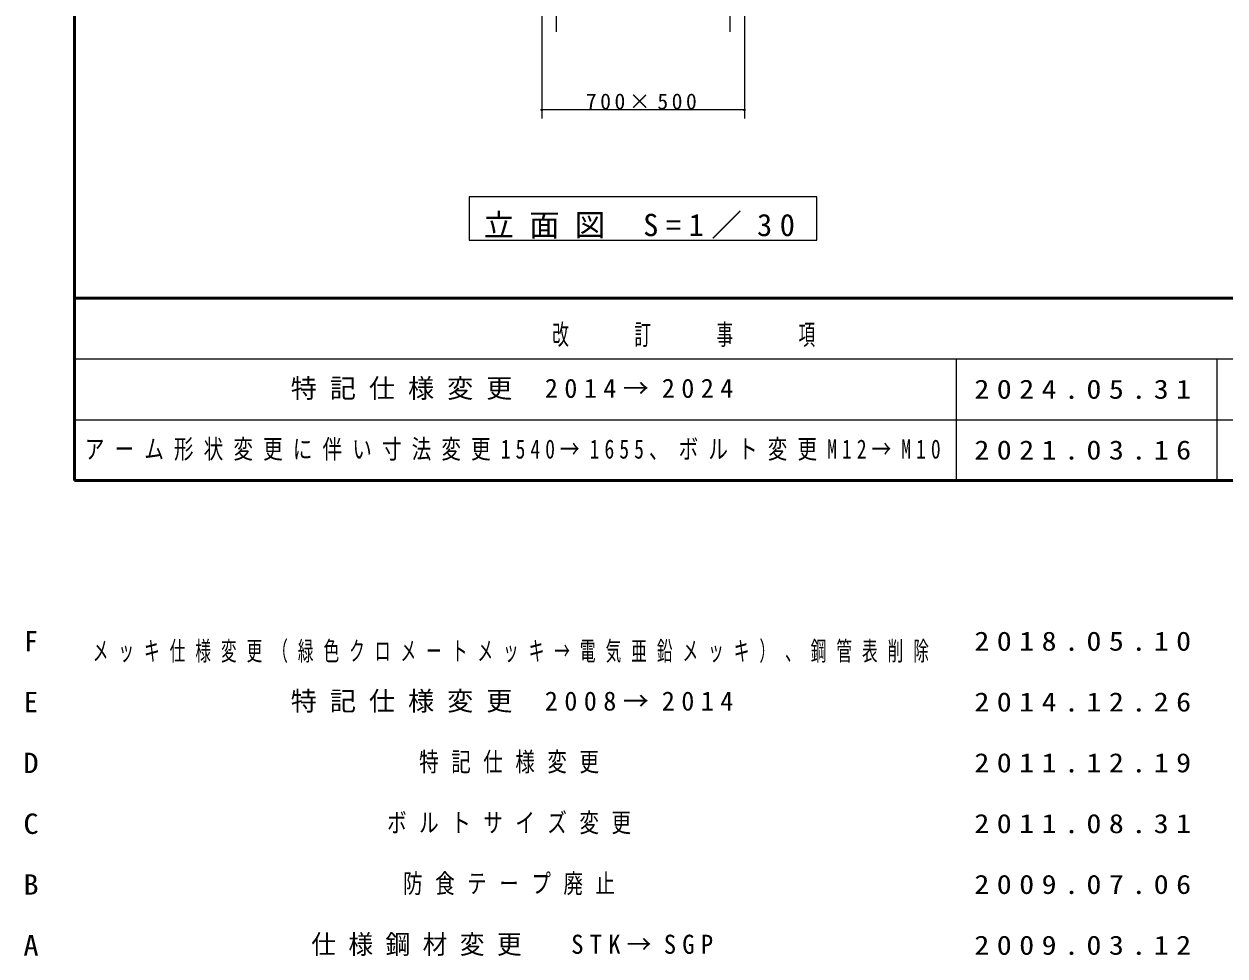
# Model space of a CAD drawing. Units: millimetres at full size, with parts at other scales. Extents: x -11724 to 0, y -2278 to 7380.
# Drawn here: x -11724 to -7577, y -2272 to 947 of the extents above; entities that cross this region are included whole.
import ezdxf
from ezdxf.enums import TextEntityAlignment as Align

# ---------------------------------------------------------------- set-up
doc = ezdxf.new("R2010")
doc.units = ezdxf.units.MM
doc.layers.add('A3図枠', color=7, linetype='Continuous', lineweight=25)
doc.layers.add('補助', color=2, linetype='Continuous', lineweight=25)
doc.layers.add('図面プロファイル', color=7, linetype='Continuous')
doc.styles.add('ＭＳ ゴシック', font='')
doc.styles.get('ＭＳ ゴシック').set_extended_font_data('MS Gothic')

# ---------------------------------------------------------------- blocks, each defined once
blk = doc.blocks.new('dimension_origin')
at = {"color": 0, "linetype": 'Continuous', "lineweight": -2}
blk.add_circle((0, 0), 1.25, dxfattribs=at)

msp = doc.modelspace()

# ---------------------------------------------------------------- linework, layer by layer
at = {"layer": 'A3図枠', "lineweight": 50}
for p, q in [((-11550, 7380), (-11550, -630)), ((-11550, 0), (0, 0)), ((-11550, -630), (0, -630))]:
    msp.add_line(p, q, dxfattribs=at)
at = {"layer": 'A3図枠'}
for p, q in [((-11550, -210), (-7305, -210)), ((-8505, -210), (-8505, -630)), ((-7605, -210), (-7605, -630)), ((-11550, -420), (-7305, -420))]:
    msp.add_line(p, q, dxfattribs=at)
at = {"layer": '補助', "lineweight": 13}
for p, q in [((-9886.289, 1340), (-9886.289, 920)), ((-9286.289, 1340), (-9286.289, 920)), ((-9936.289, 1190), (-9936.289, 620)), ((-9236.289, 1190), (-9236.289, 620)), ((-9236.289, 650), (-9936.289, 650))]:
    msp.add_line(p, q, dxfattribs=at)
at = {"layer": '補助'}
msp.add_lwpolyline([(-10186.289, 350), (-10186.289, 200), (-8986.289, 200), (-8986.289, 350)], close=True, dxfattribs=at)

# ---------------------------------------------------------------- block references
at = {"layer": '補助', "lineweight": 13, "xscale": 2, "yscale": 2}
msp.add_blockref('dimension_origin', (-9936.289, 650), dxfattribs=at)
at = {"layer": '補助', "lineweight": 13, "xscale": 2, "yscale": 2, "rotation": 180}
msp.add_blockref('dimension_origin', (-9236.289, 650), dxfattribs=at)

# ---------------------------------------------------------------- texts
at = {"layer": 'A3図枠', "color": 4, "insert": (-9427.5, -169), "char_height": 70.38, "attachment_point": 8, "style": 'ＭＳ ゴシック'}
msp.add_mtext('\\T1.64;\\W0.6;改\u3000\u3000訂\u3000\u3000事\u3000\u3000項', dxfattribs=at)
at = {"layer": '図面プロファイル', "style": 'ＭＳ ゴシック'}
for s, width, p in [('F', 0.95, (-11700, -1185)), ('D', 1.1, (-11700, -1605)), ('C', 1.1, (-11700, -1815)), ('B', 1.1, (-11700, -2025)), ('A', 1.1, (-11700, -2235))]:
    msp.add_text(s, height=70.38, dxfattribs=dict(at, width=width)).set_placement(p, align=Align.MIDDLE_CENTER)
msp.add_text('E', height=70.38, dxfattribs=at).set_placement((-11700, -1395), align=Align.MIDDLE_CENTER)
at = {"layer": '図面プロファイル', "char_height": 65.98, "style": 'ＭＳ ゴシック'}
for s, insert, attachment_point in [('\\T1.5;特記仕様変更\\~2014→2024', (-10027.5, -315), 5), ('\\T1.5;\\W1.15;2024.05.31', (-8055, -315), 5), ('\\T1.52;\\W0.75;アーム形状変更に伴い寸法変更1540→1655、ボルト変更M12→M10', (-10027.5, -525), 5), ('\\T1.5;\\W1.15;2021.03.16', (-8055, -525), 5), ('\\T1.5;\\W1.15;2018.05.10', (-8055, -1185), 5), ('\\T1.64;\\W0.6;メッキ仕様変更（緑色クロメートメッキ→電気亜鉛メッキ）、鋼管表削除', (-11486.7, -1260), 7), ('\\T1.5;特記仕様変更\\~2008→2014', (-10027.5, -1395), 5), ('\\T1.5;\\W1.15;2014.12.26', (-8055, -1395), 5), ('\\T1.64;\\W0.75;特記仕様変更', (-10027.5, -1605), 5), ('\\T1.5;\\W1.15;2011.12.19', (-8055, -1605), 5), ('\\T1.64;\\W0.75;ボルトサイズ変更', (-10027.5, -1815), 5), ('\\T1.5;\\W1.15;2011.08.31', (-8055, -1815), 5), ('\\T1.64;\\W0.75;防食テープ廃止', (-10027.5, -2025), 5), ('\\T1.5;\\W1.15;2009.07.06', (-8055, -2025), 5), ('\\T1.5;\\W0.95;仕様鋼材変更\u3000STK→SGP', (-10027.5, -2235), 5), ('\\T1.5;\\W1.15;2009.03.12', (-8055, -2235), 5)]:
    msp.add_mtext(s, dxfattribs=dict(at, insert=insert, attachment_point=attachment_point))
at = {"layer": '補助', "attachment_point": 8, "style": 'ＭＳ ゴシック'}
for s, insert, char_height in [('\\T1.32;700×500', (-9586.289, 651), 54.99), ('\\T1.5;立面図\\~S=1／30', (-9586.289, 205), 76.98)]:
    msp.add_mtext(s, dxfattribs=dict(at, insert=insert, char_height=char_height))

doc.saveas('drawing.dxf')
